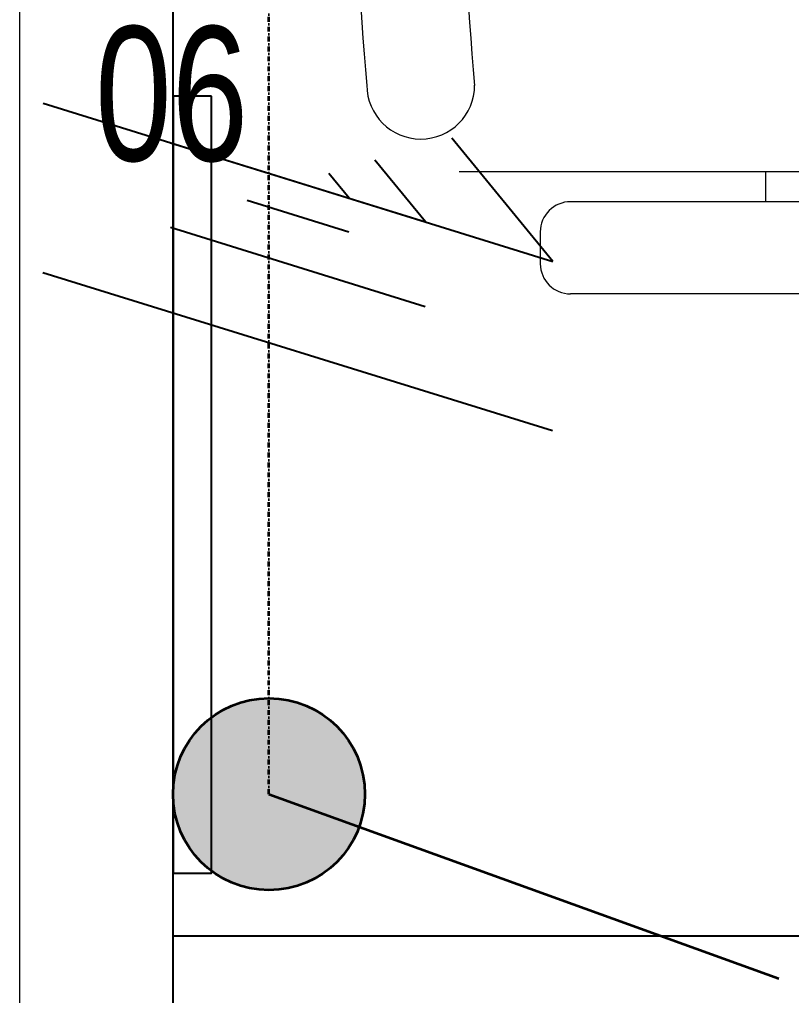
# Model space of a CAD drawing. Extents: x -12260 to 57327, y -29287 to 19916.
# Drawn here: x 34876 to 35379, y -4449 to -3813 of the extents above; entities that cross this region are included whole.
import ezdxf
from ezdxf.enums import TextEntityAlignment as Align

# ---------------------------------------------------------------- set-up
doc = ezdxf.new("R2010")
doc.units = 0
doc.header["$LTSCALE"] = 0.25
doc.linetypes.add('DASHDOT', pattern=[25.4, 12.7, -6.35, 0, -6.35])
for name, color, linetype, lineweight in [('01-First Floor$0$72_EGR_EQP_TAG', 142, 'Continuous', 5), ('01-First Floor$0$LOADING', 253, 'Continuous', 5), ('01-First Floor$0$Walls', 251, 'Continuous', 5), ('E-LITE-CLNG-CNDT', 6, 'DASHDOT', 35), ('E-LITE-CTRL', 6, 'Continuous', 25), ('E-LITE-IDEN', 6, 'Continuous', 25), ('E-LITE-SWCH @ 100', 3, 'Continuous', 35), ('E-POWR-WIRE', 6, 'Continuous', 25), ('E-POWR-WIRE @ 100', 6, 'Continuous', 25), ('E-POWR-WIRE @ 20', 6, 'Continuous', 25), ('E-POWR-WIRE @ 50', 6, 'Continuous', 25)]:
    doc.layers.add(name, color=color, linetype=linetype, lineweight=lineweight)
doc.layers.add('01-First Floor$0$FALSE CEILING', color=251, linetype='Continuous')
doc.styles.add('01-First Floor$0$X3G_ENTITY_257CFD', font='swisscl.ttf', dxfattribs={"height": 200})
doc.styles.add('DC_SIMPLEX', font='SIMPLEX.shx', dxfattribs={"width": 0.7})

# ---------------------------------------------------------------- blocks, each defined once
blk = doc.blocks.new('01-First Floor$0$GF21018-P')
at = {"color": 0}
for p, q in [((0.22049, 0.47563), (0.22049, 0.0675)), ((0.24001, 0.32259), (0.24001, 0.14)), ((0.30001, 0.32259), (0.30001, 0.14)), ((0.22049, 0.26708), (0.24001, 0.26708)), ((0.25963, 0.12039), (0.2804, 0.12039))]:
    blk.add_line(p, q, dxfattribs=at)
for centre, radius, start, end in [((0.25963, 0.14), 0.01962, 180, 270), ((0.2804, 0.14), 0.01962, 270, 0), ((0, 1.84674), 1.77674, 264.69456, 275.30527), ((0.16409, 0.0425), 0.03511, 270, 90), ((0, 1.83136), 1.83136, 264.85322, 275.14698)]:
    blk.add_arc(centre, radius, start, end, dxfattribs=at)
blk = doc.blocks.new('01-First Floor')
at = {"layer": '01-First Floor$0$FALSE CEILING', "linetype": 'Continuous'}
blk.add_line((34976, -4410), (38476, -4410), dxfattribs=at)
at = {"layer": '01-First Floor$0$FALSE CEILING'}
blk.add_lwpolyline([(34976, -2810), (38476, -2810), (38476, -6810), (34976, -6810)], close=True, dxfattribs=at)
at = {"layer": '01-First Floor$0$FALSE CEILING', "elevation": -0.1}
blk.add_lwpolyline([(35001, -3863.17), (34976, -3863.17), (34976, -4369.17), (35001, -4369.17), (35001, -3863.17)], dxfattribs=at)
at = {"layer": '01-First Floor$0$LOADING', "elevation": -0.1}
blk.add_lwpolyline([(35001, -3863.17), (34976, -3863.17), (34976, -4369.17), (35001, -4369.17), (35001, -3863.17)], dxfattribs=at)
at = {"layer": '01-First Floor$0$Walls'}
for p, q in [((34876, -2710), (34876, -4480)), ((34976, -2810), (34976, -4480))]:
    blk.add_line(p, q, dxfattribs=at)
at = {"layer": '01-First Floor$0$LOADING', "extrusion": (-7.77426e-06, 2.24021e-05, 1), "xscale": 1000, "yscale": 1000, "zscale": 1000, "rotation": 269.9985892449479}
blk.add_blockref('01-First Floor$0$GF21018-P', (35094.86, -3691.84, -0.48), dxfattribs=at)
at = {"layer": '01-First Floor$0$72_EGR_EQP_TAG', "insert": (34975.12, -3817.68, -0.1), "char_height": 87.473, "attachment_point": 2, "style": '01-First Floor$0$X3G_ENTITY_257CFD'}
blk.add_mtext('06', dxfattribs=at)
blk = doc.blocks.new('*U35')
blk.add_hatch(color=256).paths.add_polyline_path([(-0.625, 0.625, 1), (-0.625, -0.625, 1)])
blk.add_line((-0.625, 0), (-3.9467, 1.1997))
blk.add_circle((-0.625, 0), 0.625)
at = {"layer": 'E-LITE-CTRL', "style": 'DC_SIMPLEX', "width": 0.7, "flags": 8}
blk.add_attdef('CONTROL', (-26.6267, -10.1165), '', height=2, rotation=360, dxfattribs=at)
at = {"layer": 'E-LITE-IDEN', "style": 'DC_SIMPLEX', "width": 0.7, "flags": 8}
blk.add_attdef('TYPE', text='', height=2, rotation=360, dxfattribs=at).set_placement((-31.9908, -10.1165), align=Align.RIGHT)
blk = doc.blocks.new('*U46')
for p, q in [((-1.6603, 0.5154), (1.6603, -0.5154)), ((1.6603, -0.5154), (1.001, 0.2868)), ((-1.6628, -0.5866), (1.6578, -1.6174))]:
    blk.add_line(p, q)
blk = doc.blocks.new('*U697')
at = {"layer": 'E-POWR-WIRE @ 100', "xscale": 100, "yscale": 100, "zscale": 100}
blk.add_blockref('*U46', (35057.44, -3919.21), dxfattribs=at)
at = {"layer": 'E-POWR-WIRE @ 20', "xscale": 20, "yscale": 20, "zscale": 20}
blk.add_blockref('*U46', (35057.44, -3919.21), dxfattribs=at)
at = {"layer": 'E-POWR-WIRE @ 50', "xscale": 50, "yscale": 50, "zscale": 50}
blk.add_blockref('*U46', (35057.44, -3919.21), dxfattribs=at)

msp = doc.modelspace()

# ---------------------------------------------------------------- linework, layer by layer
at = {"layer": 'E-LITE-CLNG-CNDT'}
msp.add_lwpolyline([(35038.5, -4317.71), (35038.5, -3586.81, -0.414214), (35138.5, -3486.81), (35575.99, -3486.81)], format="xyb", dxfattribs=at)

# ---------------------------------------------------------------- block references
msp.add_blockref('01-First Floor', (0, 0), dxfattribs=at)
at = {"layer": 'E-LITE-SWCH @ 100', "xscale": 100, "yscale": 100, "zscale": 100, "rotation": 180}
msp.add_blockref('*U35', (34976, -4317.71), dxfattribs=at)
at = {"layer": 'E-POWR-WIRE'}
msp.add_blockref('*U697', (0, 0), dxfattribs=at)

doc.saveas('drawing.dxf')
